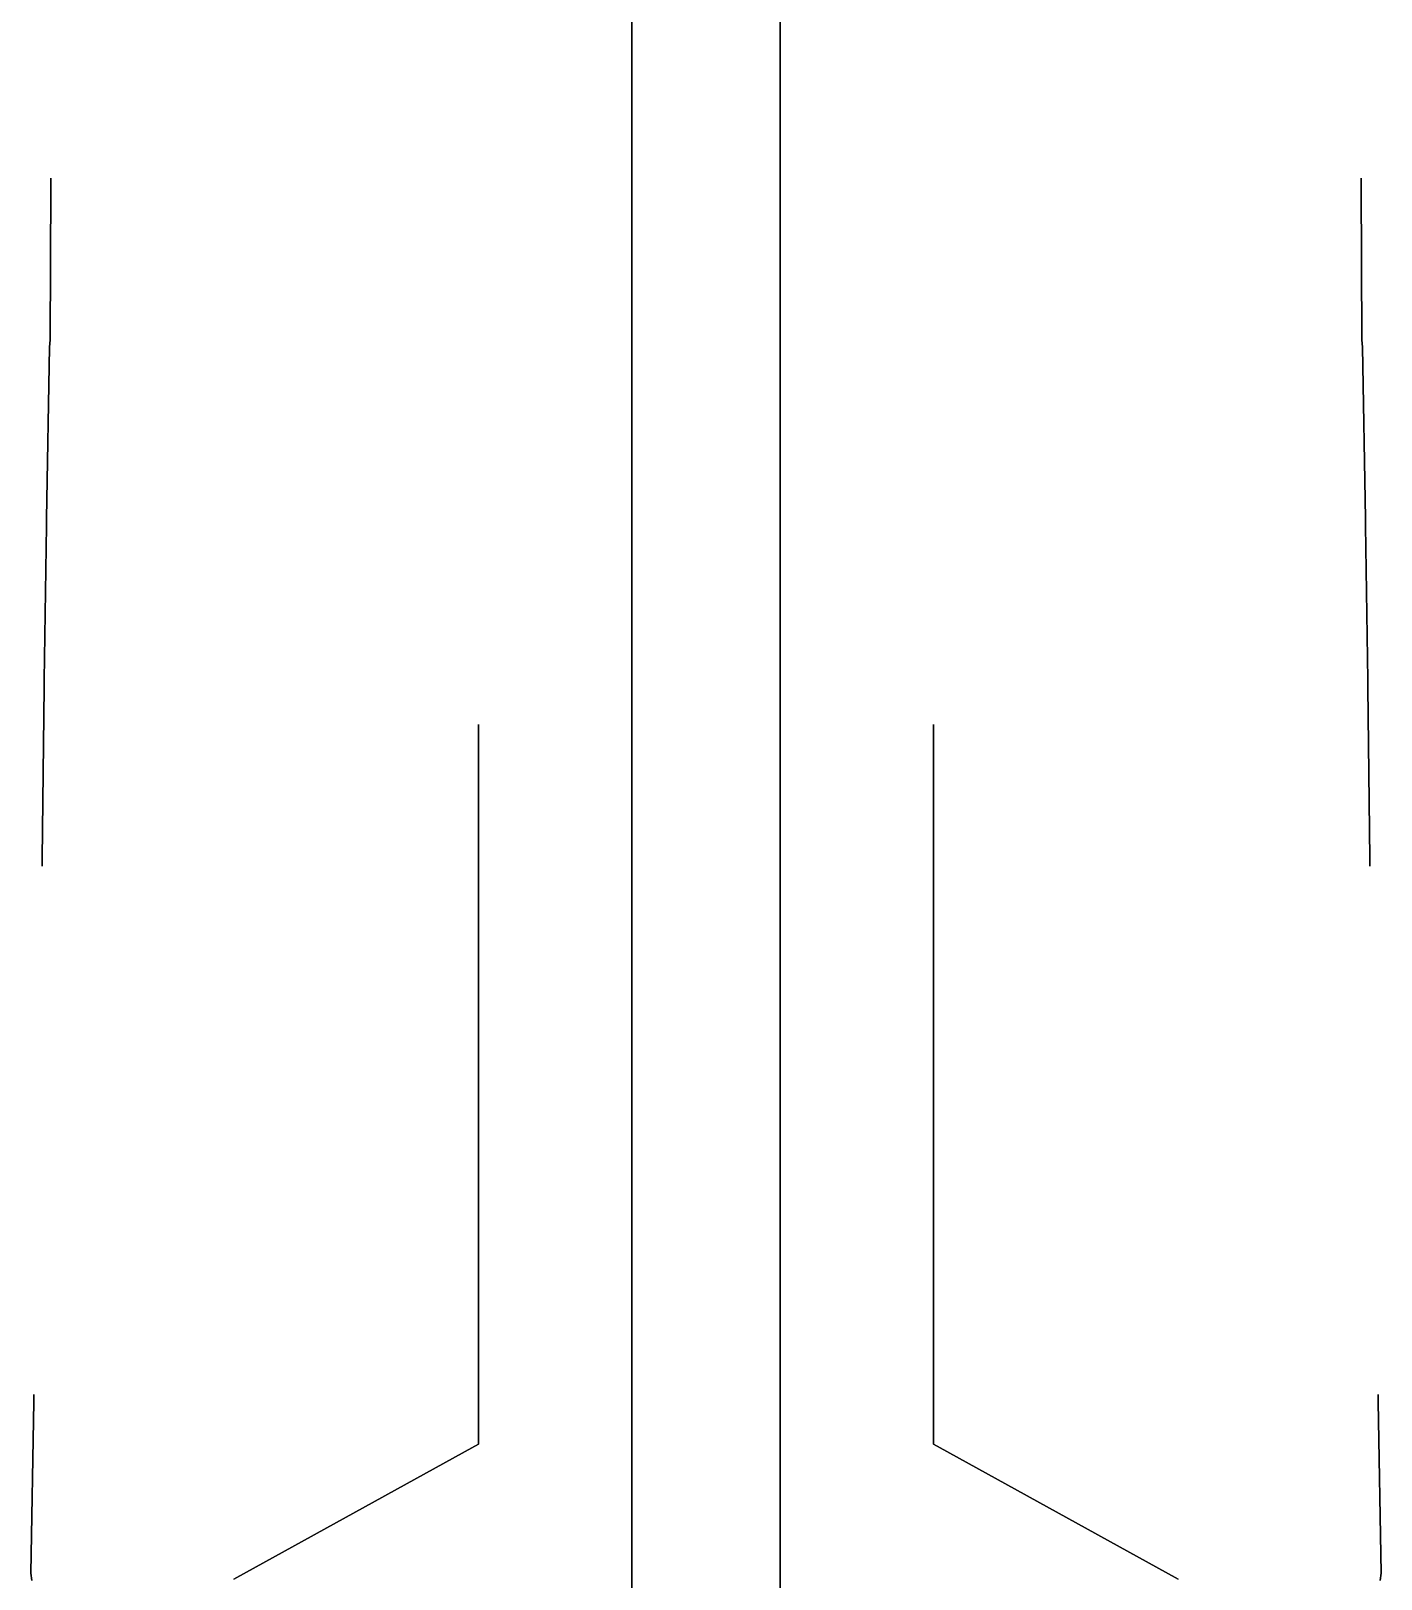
# Model space of a CAD drawing. Extents: x -9 to 9, y -100 to 98.
# Drawn here: x -9.11 to 9.11, y -8.92 to 11.97 of the extents above; entities that cross this region are included whole.
import ezdxf

# ---------------------------------------------------------------- set-up
doc = ezdxf.new("R2010")
doc.units = 0
doc.layers.add('CABLES', color=6, linetype='CONTINUOUS')
doc.layers.add('RAILINGS', color=6, linetype='CONTINUOUS')

msp = doc.modelspace()

# ---------------------------------------------------------------- linework, layer by layer
at = {"layer": 'CABLES'}
for points in [[(-1, 2.26, 26.37), (-1, 16.58, 25.22), (-1, 16.58, 25.29), (-1, 2.26, 26.44)], [(-1, 2.26, 26.44), (-1, 16.58, 25.29), (-1, 16.58, 25.22), (-1, 2.26, 26.37)], [(1, 2.26, 26.37), (1, 16.58, 25.22), (1, 16.58, 25.29), (1, 2.26, 26.44)], [(1, 2.26, 26.44), (1, 16.58, 25.29), (1, 16.58, 25.22), (1, 2.26, 26.37)], [(-1, -12.65, 28.37), (-1, 2.26, 26.37), (-1, 2.26, 26.44), (-1, -12.65, 28.44)], [(-1, -12.65, 28.44), (-1, 2.26, 26.44), (-1, 2.26, 26.37), (-1, -12.65, 28.37)], [(1, -12.65, 28.37), (1, 2.26, 26.37), (1, 2.26, 26.44), (1, -12.65, 28.44)], [(1, -12.65, 28.44), (1, 2.26, 26.44), (1, 2.26, 26.37), (1, -12.65, 28.37)]]:
    msp.add_3dface(points, dxfattribs=at)
at = {"layer": 'RAILINGS'}
for points in [[(-8.85, 7.8, 5.83), (-8.84, 9.88, 5.83), (-8.84, 9.88, 5.94), (-8.85, 7.8, 5.94)], [(-8.85, 7.8, 5.94), (-8.84, 9.88, 5.94), (-8.84, 9.88, 5.83), (-8.85, 7.8, 5.83)], [(-8.85, 7.8, 5.47), (-8.84, 9.88, 5.47), (-8.84, 9.88, 5.36), (-8.85, 7.8, 5.36)], [(-8.85, 7.8, 5.36), (-8.84, 9.88, 5.36), (-8.84, 9.88, 5.47), (-8.85, 7.8, 5.47)], [(-8.84, 9.88, 4.91), (-8.84, 9.88, 5.94), (-8.84, 9.98, 5.94), (-8.84, 9.98, 4.91)], [(-8.84, 9.98, 4.91), (-8.84, 9.98, 5.94), (-8.84, 9.88, 5.94), (-8.84, 9.88, 4.91)], [(8.84, 9.98, 4.91), (8.84, 9.98, 5.94), (8.84, 9.88, 5.94), (8.84, 9.88, 4.91)], [(8.84, 9.88, 4.91), (8.84, 9.88, 5.94), (8.84, 9.98, 5.94), (8.84, 9.98, 4.91)], [(8.85, 7.8, 5.36), (8.84, 9.88, 5.36), (8.84, 9.88, 5.47), (8.85, 7.8, 5.47)], [(8.85, 7.8, 5.47), (8.84, 9.88, 5.47), (8.84, 9.88, 5.36), (8.85, 7.8, 5.36)], [(8.85, 7.8, 5.94), (8.84, 9.88, 5.94), (8.84, 9.88, 5.83), (8.85, 7.8, 5.83)], [(8.85, 7.8, 5.83), (8.84, 9.88, 5.83), (8.84, 9.88, 5.94), (8.85, 7.8, 5.94)], [(-8.85, 7.8, 4.91), (-8.85, 7.8, 5.94), (-8.86, 7.7, 5.94), (-8.86, 7.7, 4.91)], [(-8.86, 7.7, 4.91), (-8.86, 7.7, 5.94), (-8.85, 7.8, 5.94), (-8.85, 7.8, 4.91)], [(8.86, 7.7, 4.91), (8.86, 7.7, 5.94), (8.85, 7.8, 5.94), (8.85, 7.8, 4.91)], [(8.85, 7.8, 4.91), (8.85, 7.8, 5.94), (8.86, 7.7, 5.94), (8.86, 7.7, 4.91)], [(-8.9, 5.39, 5.94), (-8.86, 7.7, 5.94), (-8.86, 7.7, 5.83), (-8.9, 5.39, 5.83)], [(-8.9, 5.39, 5.83), (-8.86, 7.7, 5.83), (-8.86, 7.7, 5.94), (-8.9, 5.39, 5.94)], [(-8.9, 5.39, 5.36), (-8.86, 7.7, 5.36), (-8.86, 7.7, 5.47), (-8.9, 5.39, 5.47)], [(-8.9, 5.39, 5.47), (-8.86, 7.7, 5.47), (-8.86, 7.7, 5.36), (-8.9, 5.39, 5.36)], [(8.9, 5.39, 5.47), (8.86, 7.7, 5.47), (8.86, 7.7, 5.36), (8.9, 5.39, 5.36)], [(8.9, 5.39, 5.36), (8.86, 7.7, 5.36), (8.86, 7.7, 5.47), (8.9, 5.39, 5.47)], [(8.9, 5.39, 5.83), (8.86, 7.7, 5.83), (8.86, 7.7, 5.94), (8.9, 5.39, 5.94)], [(8.9, 5.39, 5.94), (8.86, 7.7, 5.94), (8.86, 7.7, 5.83), (8.9, 5.39, 5.83)], [(-8.93, 3.21, 5.83), (-8.9, 5.29, 5.83), (-8.9, 5.29, 5.94), (-8.93, 3.21, 5.94)], [(-8.93, 3.21, 5.94), (-8.9, 5.29, 5.94), (-8.9, 5.29, 5.83), (-8.93, 3.21, 5.83)], [(-8.93, 3.21, 5.47), (-8.9, 5.29, 5.47), (-8.9, 5.29, 5.36), (-8.93, 3.21, 5.36)], [(-8.93, 3.21, 5.36), (-8.9, 5.29, 5.36), (-8.9, 5.29, 5.47), (-8.93, 3.21, 5.47)], [(-8.9, 5.29, 4.91), (-8.9, 5.29, 5.94), (-8.9, 5.39, 5.94), (-8.9, 5.39, 4.91)], [(-8.9, 5.39, 4.91), (-8.9, 5.39, 5.94), (-8.9, 5.29, 5.94), (-8.9, 5.29, 4.91)], [(8.9, 5.39, 4.91), (8.9, 5.39, 5.94), (8.9, 5.29, 5.94), (8.9, 5.29, 4.91)], [(8.9, 5.29, 4.91), (8.9, 5.29, 5.94), (8.9, 5.39, 5.94), (8.9, 5.39, 4.91)], [(8.93, 3.21, 5.36), (8.9, 5.29, 5.36), (8.9, 5.29, 5.47), (8.93, 3.21, 5.47)], [(8.93, 3.21, 5.47), (8.9, 5.29, 5.47), (8.9, 5.29, 5.36), (8.93, 3.21, 5.36)], [(8.93, 3.21, 5.94), (8.9, 5.29, 5.94), (8.9, 5.29, 5.83), (8.93, 3.21, 5.83)], [(8.93, 3.21, 5.83), (8.9, 5.29, 5.83), (8.9, 5.29, 5.94), (8.93, 3.21, 5.94)], [(-8.93, 3.11, 4.91), (-8.93, 3.11, 5.94), (-8.93, 3.21, 5.94), (-8.93, 3.21, 4.91)], [(-8.93, 3.21, 4.91), (-8.93, 3.21, 5.94), (-8.93, 3.11, 5.94), (-8.93, 3.11, 4.91)], [(8.93, 3.21, 4.91), (8.93, 3.21, 5.94), (8.93, 3.11, 5.94), (8.93, 3.11, 4.91)], [(8.93, 3.11, 4.91), (8.93, 3.11, 5.94), (8.93, 3.21, 5.94), (8.93, 3.21, 4.91)], [(-8.96, 0.8, 5.83), (-8.93, 3.11, 5.83), (-8.93, 3.11, 5.94), (-8.96, 0.8, 5.94)], [(-8.96, 0.8, 5.94), (-8.93, 3.11, 5.94), (-8.93, 3.11, 5.83), (-8.96, 0.8, 5.83)], [(-8.96, 0.8, 5.47), (-8.93, 3.11, 5.47), (-8.93, 3.11, 5.36), (-8.96, 0.8, 5.36)], [(-8.96, 0.8, 5.36), (-8.93, 3.11, 5.36), (-8.93, 3.11, 5.47), (-8.96, 0.8, 5.47)], [(8.96, 0.8, 5.36), (8.93, 3.11, 5.36), (8.93, 3.11, 5.47), (8.96, 0.8, 5.47)], [(8.96, 0.8, 5.47), (8.93, 3.11, 5.47), (8.93, 3.11, 5.36), (8.96, 0.8, 5.36)], [(8.96, 0.8, 5.94), (8.93, 3.11, 5.94), (8.93, 3.11, 5.83), (8.96, 0.8, 5.83)], [(8.96, 0.8, 5.83), (8.93, 3.11, 5.83), (8.93, 3.11, 5.94), (8.96, 0.8, 5.94)], [(-3.07, 2.51, 7.26), (-3.07, 2.51, 8.29), (-3.07, 2.61, 8.29), (-3.07, 2.61, 7.26)], [(-3.07, 2.61, 7.26), (-3.07, 2.61, 8.29), (-3.07, 2.51, 8.29), (-3.07, 2.51, 7.26)], [(-3.07, 0.2, 8.18), (-3.07, 2.51, 8.18), (-3.07, 2.51, 8.29), (-3.07, 0.2, 8.29)], [(-3.07, 0.2, 8.29), (-3.07, 2.51, 8.29), (-3.07, 2.51, 8.18), (-3.07, 0.2, 8.18)], [(-3.07, 0.2, 7.71), (-3.07, 2.51, 7.71), (-3.07, 2.51, 7.82), (-3.07, 0.2, 7.82)], [(-3.07, 0.2, 7.82), (-3.07, 2.51, 7.82), (-3.07, 2.51, 7.71), (-3.07, 0.2, 7.71)], [(3.07, 2.51, 7.26), (3.07, 2.51, 8.29), (3.07, 2.61, 8.29), (3.07, 2.61, 7.26)], [(3.07, 2.61, 7.26), (3.07, 2.61, 8.29), (3.07, 2.51, 8.29), (3.07, 2.51, 7.26)], [(3.07, 0.2, 7.82), (3.07, 2.51, 7.82), (3.07, 2.51, 7.71), (3.07, 0.2, 7.71)], [(3.07, 0.2, 7.71), (3.07, 2.51, 7.71), (3.07, 2.51, 7.82), (3.07, 0.2, 7.82)], [(3.07, 0.2, 8.18), (3.07, 2.51, 8.18), (3.07, 2.51, 8.29), (3.07, 0.2, 8.29)], [(3.07, 0.2, 8.29), (3.07, 2.51, 8.29), (3.07, 2.51, 8.18), (3.07, 0.2, 8.18)], [(-8.96, 0.7, 4.91), (-8.96, 0.7, 5.94), (-8.96, 0.8, 5.94), (-8.96, 0.8, 4.91)], [(-8.96, 0.8, 4.91), (-8.96, 0.8, 5.94), (-8.96, 0.7, 5.94), (-8.96, 0.7, 4.91)], [(8.96, 0.8, 4.91), (8.96, 0.8, 5.94), (8.96, 0.7, 5.94), (8.96, 0.7, 4.91)], [(8.96, 0.7, 4.91), (8.96, 0.7, 5.94), (8.96, 0.8, 5.94), (8.96, 0.8, 4.91)], [(-3.07, 0.2, 7.26), (-3.07, 0.2, 8.29), (-3.07, 0.1, 8.29), (-3.07, 0.1, 7.26)], [(-3.07, 0.1, 7.26), (-3.07, 0.1, 8.29), (-3.07, 0.2, 8.29), (-3.07, 0.2, 7.26)], [(-3.07, -2.21, 8.29), (-3.07, 0.1, 8.29), (-3.07, 0.1, 8.18), (-3.07, -2.21, 8.18)], [(-3.07, -2.21, 8.18), (-3.07, 0.1, 8.18), (-3.07, 0.1, 8.29), (-3.07, -2.21, 8.29)], [(-3.07, -2.21, 7.82), (-3.07, 0.1, 7.82), (-3.07, 0.1, 7.71), (-3.07, -2.21, 7.71)], [(-3.07, -2.21, 7.71), (-3.07, 0.1, 7.71), (-3.07, 0.1, 7.82), (-3.07, -2.21, 7.82)], [(3.07, 0.2, 7.26), (3.07, 0.2, 8.29), (3.07, 0.1, 8.29), (3.07, 0.1, 7.26)], [(3.07, 0.1, 7.26), (3.07, 0.1, 8.29), (3.07, 0.2, 8.29), (3.07, 0.2, 7.26)], [(3.07, -2.21, 7.71), (3.07, 0.1, 7.71), (3.07, 0.1, 7.82), (3.07, -2.21, 7.82)], [(3.07, -2.21, 7.82), (3.07, 0.1, 7.82), (3.07, 0.1, 7.71), (3.07, -2.21, 7.71)], [(3.07, -2.21, 8.29), (3.07, 0.1, 8.29), (3.07, 0.1, 8.18), (3.07, -2.21, 8.18)], [(3.07, -2.21, 8.18), (3.07, 0.1, 8.18), (3.07, 0.1, 8.29), (3.07, -2.21, 8.29)], [(-3.07, -2.31, 7.26), (-3.07, -2.31, 8.29), (-3.07, -2.21, 8.29), (-3.07, -2.21, 7.26)], [(-3.07, -2.21, 7.26), (-3.07, -2.21, 8.29), (-3.07, -2.31, 8.29), (-3.07, -2.31, 7.26)], [(3.07, -2.31, 7.26), (3.07, -2.31, 8.29), (3.07, -2.21, 8.29), (3.07, -2.21, 7.26)], [(3.07, -2.21, 7.26), (3.07, -2.21, 8.29), (3.07, -2.31, 8.29), (3.07, -2.31, 7.26)], [(-3.07, -4.62, 8.18), (-3.07, -2.31, 8.18), (-3.07, -2.31, 8.29), (-3.07, -4.62, 8.29)], [(-3.07, -4.62, 8.29), (-3.07, -2.31, 8.29), (-3.07, -2.31, 8.18), (-3.07, -4.62, 8.18)], [(-3.07, -4.62, 7.71), (-3.07, -2.31, 7.71), (-3.07, -2.31, 7.82), (-3.07, -4.62, 7.82)], [(-3.07, -4.62, 7.82), (-3.07, -2.31, 7.82), (-3.07, -2.31, 7.71), (-3.07, -4.62, 7.71)], [(3.07, -4.62, 7.82), (3.07, -2.31, 7.82), (3.07, -2.31, 7.71), (3.07, -4.62, 7.71)], [(3.07, -4.62, 7.71), (3.07, -2.31, 7.71), (3.07, -2.31, 7.82), (3.07, -4.62, 7.82)], [(3.07, -4.62, 8.18), (3.07, -2.31, 8.18), (3.07, -2.31, 8.29), (3.07, -4.62, 8.29)], [(3.07, -4.62, 8.29), (3.07, -2.31, 8.29), (3.07, -2.31, 8.18), (3.07, -4.62, 8.18)], [(-3.07, -4.62, 7.26), (-3.07, -4.62, 8.29), (-3.07, -4.72, 8.29), (-3.07, -4.72, 7.26)], [(-3.07, -4.72, 7.26), (-3.07, -4.72, 8.29), (-3.07, -4.62, 8.29), (-3.07, -4.62, 7.26)], [(-3.07, -7.1, 8.29), (-3.07, -4.72, 8.29), (-3.07, -4.72, 8.18), (-3.07, -7.1, 8.18)], [(-3.07, -7.1, 8.18), (-3.07, -4.72, 8.18), (-3.07, -4.72, 8.29), (-3.07, -7.1, 8.29)], [(-3.07, -7.1, 7.82), (-3.07, -4.72, 7.82), (-3.07, -4.72, 7.71), (-3.07, -7.1, 7.71)], [(-3.07, -7.1, 7.71), (-3.07, -4.72, 7.71), (-3.07, -4.72, 7.82), (-3.07, -7.1, 7.82)], [(3.07, -4.62, 7.26), (3.07, -4.62, 8.29), (3.07, -4.72, 8.29), (3.07, -4.72, 7.26)], [(3.07, -4.72, 7.26), (3.07, -4.72, 8.29), (3.07, -4.62, 8.29), (3.07, -4.62, 7.26)], [(3.07, -7.1, 7.71), (3.07, -4.72, 7.71), (3.07, -4.72, 7.82), (3.07, -7.1, 7.82)], [(3.07, -7.1, 7.82), (3.07, -4.72, 7.82), (3.07, -4.72, 7.71), (3.07, -7.1, 7.71)], [(3.07, -7.1, 8.29), (3.07, -4.72, 8.29), (3.07, -4.72, 8.18), (3.07, -7.1, 8.18)], [(3.07, -7.1, 8.18), (3.07, -4.72, 8.18), (3.07, -4.72, 8.29), (3.07, -7.1, 8.29)], [(-9.07, -6.43, 4.91), (-9.07, -6.43, 5.94), (-9.07, -6.53, 5.94), (-9.07, -6.53, 4.91)], [(-9.07, -6.53, 4.91), (-9.07, -6.53, 5.94), (-9.07, -6.43, 5.94), (-9.07, -6.43, 4.91)], [(9.07, -6.53, 4.91), (9.07, -6.53, 5.94), (9.07, -6.43, 5.94), (9.07, -6.43, 4.91)], [(9.07, -6.43, 4.91), (9.07, -6.43, 5.94), (9.07, -6.53, 5.94), (9.07, -6.53, 4.91)], [(-9.11, -8.84, 5.94), (-9.07, -6.53, 5.94), (-9.07, -6.53, 5.83), (-9.11, -8.84, 5.83)], [(-9.11, -8.84, 5.83), (-9.07, -6.53, 5.83), (-9.07, -6.53, 5.94), (-9.11, -8.84, 5.94)], [(-9.11, -8.84, 5.36), (-9.07, -6.53, 5.36), (-9.07, -6.53, 5.47), (-9.11, -8.84, 5.47)], [(-9.11, -8.84, 5.47), (-9.07, -6.53, 5.47), (-9.07, -6.53, 5.36), (-9.11, -8.84, 5.36)], [(9.11, -8.84, 5.47), (9.07, -6.53, 5.47), (9.07, -6.53, 5.36), (9.11, -8.84, 5.36)], [(9.11, -8.84, 5.36), (9.07, -6.53, 5.36), (9.07, -6.53, 5.47), (9.11, -8.84, 5.47)], [(9.11, -8.84, 5.83), (9.07, -6.53, 5.83), (9.07, -6.53, 5.94), (9.11, -8.84, 5.94)], [(9.11, -8.84, 5.94), (9.07, -6.53, 5.94), (9.07, -6.53, 5.83), (9.11, -8.84, 5.83)], [(-3.25, -7.2, 7.26), (-3.25, -7.2, 8.29), (-3.07, -7.1, 8.29), (-3.07, -7.1, 7.26)], [(-3.07, -7.1, 7.26), (-3.07, -7.1, 8.29), (-3.25, -7.2, 8.29), (-3.25, -7.2, 7.26)], [(3.25, -7.2, 7.26), (3.25, -7.2, 8.29), (3.07, -7.1, 8.29), (3.07, -7.1, 7.26)], [(3.07, -7.1, 7.26), (3.07, -7.1, 8.29), (3.25, -7.2, 8.29), (3.25, -7.2, 7.26)], [(-6.37, -8.92, 8.18), (-3.25, -7.2, 8.18), (-3.25, -7.2, 8.29), (-6.37, -8.92, 8.29)], [(-6.37, -8.92, 8.29), (-3.25, -7.2, 8.29), (-3.25, -7.2, 8.18), (-6.37, -8.92, 8.18)], [(-6.37, -8.92, 7.82), (-3.25, -7.2, 7.82), (-3.25, -7.2, 7.71), (-6.37, -8.92, 7.71)], [(-6.37, -8.92, 7.71), (-3.25, -7.2, 7.71), (-3.25, -7.2, 7.82), (-6.37, -8.92, 7.82)], [(6.37, -8.92, 7.71), (3.25, -7.2, 7.71), (3.25, -7.2, 7.82), (6.37, -8.92, 7.82)], [(6.37, -8.92, 7.82), (3.25, -7.2, 7.82), (3.25, -7.2, 7.71), (6.37, -8.92, 7.71)], [(6.37, -8.92, 8.29), (3.25, -7.2, 8.29), (3.25, -7.2, 8.18), (6.37, -8.92, 8.18)], [(6.37, -8.92, 8.18), (3.25, -7.2, 8.18), (3.25, -7.2, 8.29), (6.37, -8.92, 8.29)], [(-9.1, -8.94, 4.91), (-9.1, -8.94, 5.94), (-9.11, -8.84, 5.94), (-9.11, -8.84, 4.91)], [(-9.11, -8.84, 4.91), (-9.11, -8.84, 5.94), (-9.1, -8.94, 5.94), (-9.1, -8.94, 4.91)], [(9.11, -8.84, 4.91), (9.11, -8.84, 5.94), (9.1, -8.94, 5.94), (9.1, -8.94, 4.91)], [(9.1, -8.94, 4.91), (9.1, -8.94, 5.94), (9.11, -8.84, 5.94), (9.11, -8.84, 4.91)]]:
    msp.add_3dface(points, dxfattribs=at)

doc.saveas('drawing.dxf')
